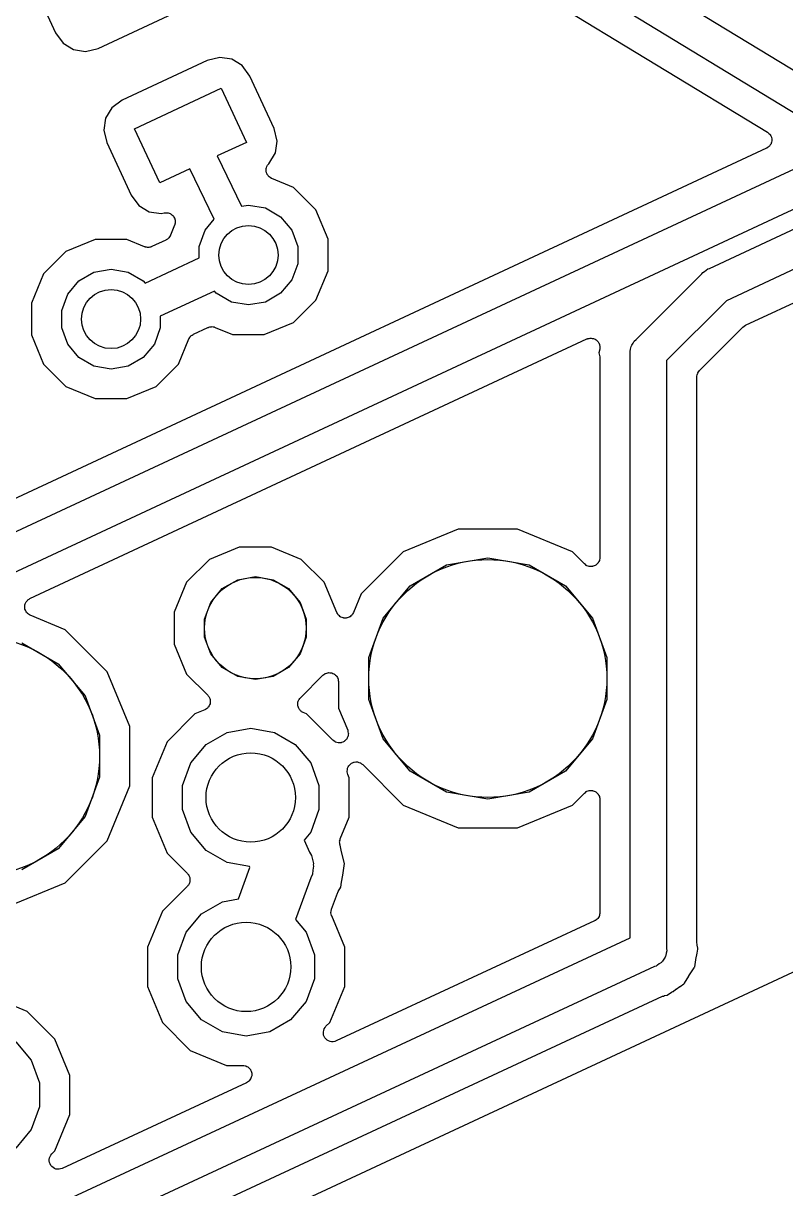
# Model space of a CAD drawing. Extents: x 24 to 196, y -189 to -31.
# Drawn here: x 86.05 to 98.82, y -168.95 to -149.41 of the extents above; entities that cross this region are included whole.
import ezdxf

# ---------------------------------------------------------------- set-up
doc = ezdxf.new("R2010")
doc.units = 0
doc.header["$MEASUREMENT"] = 0
doc.layers.add('BLACK', color=7, linetype='CONTINUOUS')

msp = doc.modelspace()

# ---------------------------------------------------------------- linework, layer by layer
at = {"layer": 'BLACK', "linetype": 'CONTINUOUS'}
for p, q in [((89.9287, -144.717), (99.4628, -150.508)), ((99.1763, -151.047), (89.7181, -145.302)), ((89.7536, -145.918), (98.5152, -151.24)), ((86.1781, -148.695), (86.5881, -149.575)), ((87.3003, -149.834), (88.7232, -149.17)), ((86.5881, -149.575), (86.7166, -149.75)), ((86.7166, -149.75), (86.8894, -149.855)), ((86.8894, -149.855), (87.0891, -149.885)), ((87.0891, -149.885), (87.3003, -149.834)), ((89.3393, -149.987), (89.1281, -150.039)), ((89.539, -150.018), (89.3393, -149.987)), ((89.1281, -150.039), (87.7052, -150.702)), ((89.7118, -150.123), (89.539, -150.018)), ((89.8403, -150.298), (89.7118, -150.123)), ((90.2503, -151.177), (89.8403, -150.298)), ((87.9118, -151.181), (89.3619, -150.504)), ((89.3619, -150.504), (89.7845, -151.411)), ((87.7052, -150.702), (87.5299, -150.831)), ((87.5299, -150.831), (87.4251, -151.003)), ((87.4251, -151.003), (87.3943, -151.203)), ((88.3344, -152.087), (87.9118, -151.181)), ((90.3019, -151.388), (90.2503, -151.177)), ((87.3943, -151.203), (87.446, -151.414)), ((98.5152, -151.24), (98.519, -151.243)), ((98.519, -151.243), (98.5235, -151.245)), ((98.5235, -151.245), (98.5388, -151.26)), ((98.5388, -151.26), (98.555, -151.275)), ((98.555, -151.275), (98.5574, -151.279)), ((98.5574, -151.279), (98.561, -151.283)), ((98.561, -151.283), (98.5701, -151.302)), ((98.5701, -151.302), (98.5805, -151.321)), ((98.5805, -151.321), (98.5812, -151.326)), ((98.5812, -151.326), (98.5833, -151.331)), ((98.588, -151.383), (98.5824, -151.404)), ((98.5833, -151.331), (98.5852, -151.352)), ((98.5852, -151.352), (98.5885, -151.373)), ((98.5885, -151.373), (98.5875, -151.378)), ((98.5875, -151.378), (98.588, -151.383)), ((98.5005, -151.508), (85.0255, -157.792)), ((87.446, -151.414), (87.8559, -152.293)), ((89.7845, -151.411), (89.2965, -151.638)), ((90.2712, -151.588), (90.3019, -151.388)), ((98.5046, -151.505), (98.5005, -151.508)), ((98.5094, -151.504), (98.5046, -151.505)), ((98.5262, -151.49), (98.5094, -151.504)), ((98.5439, -151.478), (98.5262, -151.49)), ((98.5468, -151.474), (98.5439, -151.478)), ((98.5507, -151.471), (98.5468, -151.474)), ((98.5619, -151.452), (98.5507, -151.471)), ((98.5743, -151.434), (98.5619, -151.452)), ((98.5755, -151.43), (98.5743, -151.434)), ((98.5781, -151.425), (98.5755, -151.43)), ((98.5824, -151.404), (98.5781, -151.425)), ((89.2965, -151.638), (89.7047, -152.48)), ((90.1407, -151.791), (90.1578, -151.773)), ((90.1578, -151.773), (90.161, -151.77)), ((90.161, -151.77), (90.2712, -151.588)), ((78.6418, -161.329), (99.0512, -151.812)), ((88.8361, -151.853), (88.3344, -152.087)), ((89.2455, -152.697), (88.8361, -151.853)), ((90.1159, -151.892), (90.1175, -151.867)), ((90.1164, -151.894), (90.1159, -151.892)), ((90.1163, -151.895), (90.1164, -151.894)), ((90.1238, -151.919), (90.1163, -151.895)), ((90.1175, -151.867), (90.1186, -151.843)), ((90.1186, -151.843), (90.1193, -151.841)), ((90.1193, -151.841), (90.1194, -151.839)), ((90.1194, -151.839), (90.1294, -151.817)), ((90.1307, -151.943), (90.1238, -151.919)), ((90.1294, -151.817), (90.1389, -151.794)), ((90.1317, -151.944), (90.1307, -151.943)), ((90.1322, -151.946), (90.1317, -151.944)), ((90.1473, -151.966), (90.1322, -151.946)), ((90.1389, -151.794), (90.14, -151.792)), ((90.14, -151.792), (90.1407, -151.791)), ((90.162, -151.986), (90.1473, -151.966)), ((90.1634, -151.987), (90.162, -151.986)), ((90.1644, -151.988), (90.1634, -151.987)), ((90.1854, -152.001), (90.1644, -151.988)), ((90.206, -152.015), (90.1854, -152.001)), ((90.2077, -152.015), (90.206, -152.015)), ((90.2091, -152.016), (90.2077, -152.015)), ((90.5745, -152.168), (90.2091, -152.016)), ((126.856, -152.309), (59.2762, -183.807)), ((87.8559, -152.293), (87.9845, -152.469)), ((90.9496, -152.543), (90.5745, -152.168)), ((99.2597, -152.387), (78.7971, -161.929)), ((87.9845, -152.469), (88.1572, -152.574)), ((89.7047, -152.48), (89.8191, -152.46)), ((89.8191, -152.46), (90.1058, -152.51)), ((90.1058, -152.51), (90.3579, -152.656)), ((91.1526, -153.033), (90.9496, -152.543)), ((88.1572, -152.574), (88.357, -152.604)), ((88.357, -152.604), (88.4055, -152.592)), ((88.4055, -152.592), (88.4139, -152.592)), ((88.4139, -152.592), (88.4219, -152.589)), ((88.4219, -152.589), (88.4401, -152.59)), ((88.4401, -152.59), (88.4583, -152.589)), ((88.4583, -152.589), (88.4664, -152.591)), ((88.4664, -152.591), (88.4747, -152.592)), ((88.4747, -152.592), (88.4916, -152.599)), ((88.4916, -152.599), (88.5092, -152.604)), ((88.5092, -152.604), (88.5159, -152.609)), ((88.5159, -152.609), (88.5236, -152.612)), ((88.5236, -152.612), (88.5371, -152.624)), ((88.5371, -152.624), (88.5518, -152.635)), ((88.5518, -152.635), (88.5565, -152.642)), ((88.5565, -152.642), (88.5627, -152.648)), ((88.5627, -152.648), (88.5711, -152.664)), ((88.5711, -152.664), (88.5812, -152.679)), ((88.5812, -152.679), (88.5832, -152.687)), ((88.5832, -152.687), (88.5871, -152.695)), ((88.5871, -152.695), (88.5895, -152.713)), ((88.5895, -152.713), (88.5938, -152.731)), ((88.594, -152.747), (88.5901, -152.765)), ((88.5938, -152.731), (88.5929, -152.739)), ((88.5929, -152.739), (88.594, -152.747)), ((89.0932, -152.879), (89.2455, -152.697)), ((90.3579, -152.656), (90.545, -152.879)), ((97.5444, -153.523), (99.2539, -152.726)), ((88.5826, -152.799), (88.5126, -152.968)), ((88.5844, -152.791), (88.5826, -152.799)), ((88.5881, -152.783), (88.5844, -152.791)), ((88.5901, -152.765), (88.5881, -152.783)), ((88.9936, -153.153), (89.0932, -152.879)), ((90.545, -152.879), (90.6446, -153.153)), ((87.2518, -153.038), (86.7617, -153.241)), ((87.7823, -153.038), (87.2518, -153.038)), ((88.077, -153.16), (87.7823, -153.038)), ((88.4361, -153.048), (88.1996, -153.158)), ((88.4389, -153.046), (88.4361, -153.048)), ((88.4422, -153.045), (88.4389, -153.046)), ((88.4606, -153.03), (88.4422, -153.045)), ((88.4795, -153.017), (88.4606, -153.03)), ((88.4815, -153.014), (88.4795, -153.017)), ((88.4842, -153.012), (88.4815, -153.014)), ((88.4966, -152.993), (88.4842, -153.012)), ((88.5099, -152.974), (88.4966, -152.993)), ((88.5108, -152.971), (88.5099, -152.974)), ((88.5126, -152.968), (88.5108, -152.971)), ((91.1526, -153.563), (91.1526, -153.033)), ((86.7617, -153.241), (86.3866, -153.616)), ((88.0867, -153.162), (88.077, -153.16)), ((88.0958, -153.167), (88.0867, -153.162)), ((88.1124, -153.168), (88.0958, -153.167)), ((88.1287, -153.172), (88.1124, -153.168)), ((88.1386, -153.17), (88.1287, -153.172)), ((88.1485, -153.171), (88.1386, -153.17)), ((88.1646, -153.167), (88.1485, -153.171)), ((88.1812, -153.165), (88.1646, -153.167)), ((88.19, -153.16), (88.1812, -153.165)), ((88.1996, -153.158), (88.19, -153.16)), ((88.9936, -153.348), (88.9936, -153.153)), ((90.6446, -153.153), (90.6446, -153.444)), ((99.4624, -153.302), (97.8266, -154.064)), ((87.2304, -153.584), (87.5171, -153.533)), ((87.5171, -153.533), (87.8038, -153.584)), ((88.0892, -153.769), (88.9936, -153.348)), ((90.6446, -153.444), (90.545, -153.717)), ((97.4582, -153.572), (97.5183, -153.53)), ((97.5183, -153.53), (97.5444, -153.523)), ((86.3866, -153.616), (86.1836, -154.106)), ((86.9783, -153.729), (87.2304, -153.584)), ((87.8038, -153.584), (88.0559, -153.729)), ((90.545, -153.717), (90.3579, -153.94)), ((90.9496, -154.054), (91.1526, -153.563)), ((96.3139, -154.715), (97.4147, -153.614)), ((97.4147, -153.614), (97.4302, -153.592)), ((97.4302, -153.592), (97.4582, -153.572)), ((86.7911, -153.952), (86.9783, -153.729)), ((88.0559, -153.729), (88.0892, -153.769)), ((89.2484, -153.902), (88.3426, -154.324)), ((89.2803, -153.94), (89.2484, -153.902)), ((98.1468, -154.476), (99.5444, -153.824)), ((86.1836, -154.106), (86.1836, -154.637)), ((86.6916, -154.226), (86.7911, -153.952)), ((89.5324, -154.086), (89.2803, -153.94)), ((89.8191, -154.136), (89.5324, -154.086)), ((90.1058, -154.086), (89.8191, -154.136)), ((90.3579, -153.94), (90.1058, -154.086)), ((90.5745, -154.429), (90.9496, -154.054)), ((97.8266, -154.064), (96.8248, -155.066)), ((86.6916, -154.517), (86.6916, -154.226)), ((88.3426, -154.324), (88.3426, -154.517)), ((89.1488, -154.511), (89.1577, -154.506)), ((89.1577, -154.506), (89.1742, -154.504)), ((89.1742, -154.504), (89.1903, -154.5)), ((89.1903, -154.5), (89.2003, -154.501)), ((89.2003, -154.501), (89.2101, -154.499)), ((89.2101, -154.499), (89.2264, -154.503)), ((89.2264, -154.503), (89.2431, -154.504)), ((89.2431, -154.504), (89.2521, -154.509)), ((89.2521, -154.509), (89.2618, -154.511)), ((90.0844, -154.632), (90.5745, -154.429)), ((97.3774, -155.232), (98.1035, -154.506)), ((98.1035, -154.506), (98.1468, -154.476)), ((98.1035, -154.506), (98.1035, -154.506)), ((86.1581, -159.057), (95.4907, -154.705)), ((86.1836, -154.637), (86.3866, -155.127)), ((86.7911, -154.791), (86.6916, -154.517)), ((88.3426, -154.517), (88.243, -154.791)), ((88.6476, -155.127), (88.8224, -154.705)), ((88.8224, -154.705), (88.8242, -154.702)), ((88.8242, -154.702), (88.8251, -154.699)), ((88.8251, -154.699), (88.8384, -154.68)), ((88.8384, -154.68), (88.8508, -154.66)), ((88.8508, -154.66), (88.8535, -154.658)), ((88.8535, -154.658), (88.8555, -154.655)), ((88.8555, -154.655), (88.8744, -154.642)), ((88.8744, -154.642), (88.8928, -154.628)), ((88.8928, -154.628), (88.8961, -154.627)), ((88.8961, -154.627), (88.8989, -154.625)), ((88.8989, -154.625), (89.1392, -154.513)), ((89.1392, -154.513), (89.1488, -154.511)), ((89.2618, -154.511), (89.5539, -154.632)), ((89.5539, -154.632), (90.0844, -154.632)), ((95.4907, -154.705), (95.4988, -154.703)), ((95.4988, -154.703), (95.5061, -154.699)), ((95.5061, -154.699), (95.5242, -154.696)), ((95.5242, -154.696), (95.525, -154.696)), ((95.525, -154.696), (95.5283, -154.695)), ((95.5283, -154.695), (95.5295, -154.695)), ((95.5295, -154.695), (95.5418, -154.692)), ((95.5418, -154.692), (95.5501, -154.692)), ((95.5501, -154.692), (95.5584, -154.691)), ((95.5584, -154.691), (95.5763, -154.695)), ((95.5763, -154.695), (95.5795, -154.695)), ((95.5795, -154.695), (95.5813, -154.695)), ((95.5813, -154.695), (95.5818, -154.695)), ((95.5818, -154.695), (95.5946, -154.696)), ((95.5946, -154.696), (95.6021, -154.7)), ((95.6021, -154.7), (95.6103, -154.701)), ((95.6103, -154.701), (95.626, -154.711)), ((86.9783, -155.014), (86.7911, -154.791)), ((88.243, -154.791), (88.0559, -155.014)), ((95.626, -154.711), (95.6289, -154.712)), ((95.6289, -154.712), (95.631, -154.713)), ((95.631, -154.713), (95.6316, -154.713)), ((95.6316, -154.713), (95.6425, -154.719)), ((95.6425, -154.719), (95.6484, -154.724)), ((95.6484, -154.724), (95.6556, -154.729)), ((95.6556, -154.729), (95.667, -154.743)), ((95.667, -154.743), (95.6679, -154.744)), ((95.6679, -154.744), (95.6715, -154.747)), ((95.6715, -154.747), (95.6723, -154.748)), ((95.6723, -154.748), (95.6799, -154.756)), ((95.6799, -154.756), (95.6835, -154.764)), ((95.6835, -154.764), (95.6887, -154.77)), ((95.6887, -154.77), (95.6942, -154.786)), ((95.7043, -154.875), (95.6913, -154.94)), ((95.6942, -154.786), (95.698, -154.793)), ((95.698, -154.793), (95.6985, -154.796)), ((95.6985, -154.796), (95.7023, -154.804)), ((95.7023, -154.804), (95.703, -154.812)), ((95.703, -154.812), (95.7057, -154.82)), ((95.7046, -154.873), (95.7043, -154.875)), ((95.7043, -154.875), (95.7043, -154.875)), ((95.7043, -154.875), (95.7043, -154.875)), ((95.7048, -154.865), (95.7046, -154.873)), ((95.7069, -154.857), (95.7048, -154.865)), ((95.7057, -154.82), (95.7054, -154.835)), ((95.7054, -154.835), (95.7072, -154.845)), ((95.7072, -154.845), (95.7063, -154.85)), ((95.7063, -154.85), (95.7069, -154.857)), ((95.7072, -154.845), (95.7072, -154.845)), ((96.2117, -154.913), (96.2221, -154.874)), ((96.2221, -154.874), (96.2292, -154.834)), ((96.2292, -154.834), (96.236, -154.822)), ((96.236, -154.822), (96.2395, -154.809)), ((96.2395, -154.809), (96.2627, -154.776)), ((96.2627, -154.776), (96.2829, -154.741)), ((96.2829, -154.741), (96.3139, -154.715)), ((87.2304, -155.159), (86.9783, -155.014)), ((88.0559, -155.014), (87.8038, -155.159)), ((95.6913, -154.94), (95.7043, -155.005)), ((95.7043, -155.005), (95.7046, -155.02)), ((95.7046, -155.02), (95.7072, -155.035)), ((95.7072, -155.035), (95.7072, -158.368)), ((96.2152, -154.953), (96.2117, -154.913)), ((96.2152, -164.742), (96.2152, -154.953)), ((96.8248, -155.066), (96.8248, -164.922)), ((86.3866, -155.127), (86.7617, -155.502)), ((87.5171, -155.21), (87.2304, -155.159)), ((87.8038, -155.159), (87.5171, -155.21)), ((88.2724, -155.502), (88.6476, -155.127)), ((97.3385, -155.307), (97.342, -155.288)), ((97.342, -155.288), (97.3453, -155.282)), ((97.3453, -155.282), (97.3471, -155.275)), ((97.3471, -155.275), (97.3585, -155.259)), ((97.3585, -155.259), (97.3685, -155.242)), ((97.3685, -155.242), (97.3736, -155.238)), ((97.3736, -155.238), (97.3774, -155.232)), ((97.3328, -155.34), (97.334, -155.333)), ((97.3328, -164.829), (97.3328, -155.34)), ((97.3334, -155.327), (97.3385, -155.307)), ((97.334, -155.333), (97.3334, -155.327)), ((86.7617, -155.502), (87.2518, -155.705)), ((87.7823, -155.705), (88.2724, -155.502)), ((87.2518, -155.705), (87.7823, -155.705)), ((93.332, -157.894), (92.4124, -158.275)), ((94.3273, -157.894), (93.332, -157.894)), ((95.2469, -158.275), (94.3273, -157.894)), ((89.665, -158.193), (89.1656, -158.4)), ((90.2056, -158.193), (89.665, -158.193)), ((90.7051, -158.4), (90.2056, -158.193)), ((89.1656, -158.4), (88.7833, -158.782)), ((91.0874, -158.782), (90.7051, -158.4)), ((92.4124, -158.275), (91.7086, -158.979)), ((93.1372, -158.494), (93.8296, -158.372)), ((93.8296, -158.372), (94.5221, -158.494)), ((95.447, -158.475), (95.2469, -158.275)), ((95.6992, -158.413), (95.698, -158.42)), ((95.702, -158.407), (95.6992, -158.413)), ((95.7037, -158.387), (95.702, -158.407)), ((95.7072, -158.368), (95.7037, -158.387)), ((92.5282, -158.845), (93.1372, -158.494)), ((94.5221, -158.494), (95.1311, -158.845)), ((95.4633, -158.487), (95.447, -158.475)), ((95.4786, -158.5), (95.4633, -158.487)), ((95.4849, -158.502), (95.4786, -158.5)), ((95.4904, -158.506), (95.4849, -158.502)), ((95.5096, -158.511), (95.4904, -158.506)), ((95.5283, -158.518), (95.5096, -158.511)), ((95.535, -158.518), (95.5283, -158.518)), ((95.5415, -158.519), (95.535, -158.518)), ((95.5613, -158.518), (95.5415, -158.519)), ((95.5813, -158.518), (95.5613, -158.518)), ((95.5876, -158.515), (95.5813, -158.518)), ((95.5942, -158.515), (95.5876, -158.515)), ((95.6123, -158.506), (95.5942, -158.515)), ((95.631, -158.5), (95.6123, -158.506)), ((95.6361, -158.495), (95.631, -158.5)), ((95.6422, -158.493), (95.6361, -158.495)), ((95.6563, -158.478), (95.6422, -158.493)), ((95.6715, -158.466), (95.6563, -158.478)), ((95.6749, -158.46), (95.6715, -158.466)), ((95.6796, -158.455), (95.6749, -158.46)), ((95.6881, -158.437), (95.6796, -158.455)), ((95.698, -158.42), (95.6881, -158.437)), ((88.7833, -158.782), (88.5764, -159.282)), ((89.38, -158.89), (89.6398, -158.74)), ((89.6398, -158.74), (89.9353, -158.688)), ((89.9353, -158.688), (90.2309, -158.74)), ((90.2309, -158.74), (90.4907, -158.89)), ((91.298, -159.291), (91.0874, -158.782)), ((89.1871, -159.12), (89.38, -158.89)), ((90.4907, -158.89), (90.6836, -159.12)), ((91.7086, -158.979), (91.5796, -159.291)), ((92.0762, -159.384), (92.5282, -158.845)), ((95.1311, -158.845), (95.5831, -159.384)), ((86.0707, -159.182), (86.0733, -159.172)), ((86.0722, -159.198), (86.0707, -159.182)), ((86.0714, -159.215), (86.0722, -159.198)), ((86.0733, -159.172), (86.0738, -159.162)), ((86.0738, -159.162), (86.0801, -159.147)), ((86.0801, -159.147), (86.0844, -159.131)), ((86.0844, -159.131), (86.0902, -159.122)), ((86.0902, -159.122), (86.094, -159.113)), ((86.094, -159.113), (86.1052, -159.101)), ((86.1052, -159.101), (86.1148, -159.087)), ((86.1148, -159.087), (86.123, -159.082)), ((86.123, -159.082), (86.1298, -159.074)), ((86.1298, -159.074), (86.1445, -159.067)), ((86.1445, -159.067), (86.1581, -159.057)), ((89.0844, -159.402), (89.1871, -159.12)), ((90.6836, -159.12), (90.7862, -159.402)), ((86.0745, -159.225), (86.0714, -159.215)), ((86.0753, -159.235), (86.0745, -159.225)), ((86.0824, -159.25), (86.0753, -159.235)), ((86.0874, -159.265), (86.0824, -159.25)), ((86.0935, -159.273), (86.0874, -159.265)), ((86.0977, -159.283), (86.0935, -159.273)), ((86.1095, -159.294), (86.0977, -159.283)), ((86.1196, -159.307), (86.1095, -159.294)), ((86.128, -159.313), (86.1196, -159.307)), ((86.1351, -159.32), (86.128, -159.313)), ((86.1502, -159.327), (86.1351, -159.32)), ((86.1642, -159.336), (86.1502, -159.327)), ((86.7485, -159.578), (86.1642, -159.336)), ((88.5764, -159.282), (88.5764, -159.822)), ((91.3087, -159.307), (91.298, -159.291)), ((91.3178, -159.325), (91.3087, -159.307)), ((91.3228, -159.33), (91.3178, -159.325)), ((91.3264, -159.335), (91.3228, -159.33)), ((91.3422, -159.347), (91.3264, -159.335)), ((91.3569, -159.361), (91.3422, -159.347)), ((91.3631, -159.363), (91.3569, -159.361)), ((91.3684, -159.368), (91.3631, -159.363)), ((91.3874, -159.374), (91.3684, -159.368)), ((91.4058, -159.381), (91.3874, -159.374)), ((91.4125, -159.381), (91.4058, -159.381)), ((91.4189, -159.383), (91.4125, -159.381)), ((91.4388, -159.383), (91.4189, -159.383)), ((91.4586, -159.383), (91.4388, -159.383)), ((91.465, -159.381), (91.4586, -159.383)), ((91.4717, -159.381), (91.465, -159.381)), ((91.4901, -159.374), (91.4717, -159.381)), ((91.5091, -159.368), (91.4901, -159.374)), ((91.5144, -159.363), (91.5091, -159.368)), ((91.5206, -159.361), (91.5144, -159.363)), ((91.5353, -159.347), (91.5206, -159.361)), ((91.5511, -159.335), (91.5353, -159.347)), ((91.5547, -159.33), (91.5511, -159.335)), ((91.5597, -159.325), (91.5547, -159.33)), ((91.5689, -159.307), (91.5597, -159.325)), ((91.5796, -159.291), (91.5689, -159.307)), ((91.8357, -160.045), (92.0762, -159.384)), ((95.5831, -159.384), (95.8235, -160.045)), ((87.4523, -160.282), (86.7485, -159.578)), ((89.0844, -159.702), (89.0844, -159.402)), ((90.7862, -159.402), (90.7862, -159.702)), ((89.1871, -159.984), (89.0844, -159.702)), ((90.7862, -159.702), (90.6836, -159.984)), ((86.0238, -159.796), (86.6327, -160.148)), ((88.5764, -159.822), (88.7833, -160.322)), ((86.6327, -160.148), (87.0847, -160.687)), ((89.38, -160.214), (89.1871, -159.984)), ((90.6836, -159.984), (90.4907, -160.214)), ((91.8357, -160.748), (91.8357, -160.045)), ((95.8235, -160.045), (95.8235, -160.748)), ((87.8332, -161.201), (87.4523, -160.282)), ((88.7833, -160.322), (89.1361, -160.675)), ((89.6398, -160.364), (89.38, -160.214)), ((89.9353, -160.416), (89.6398, -160.364)), ((90.2309, -160.364), (89.9353, -160.416)), ((90.4907, -160.214), (90.2309, -160.364)), ((90.6891, -160.72), (91.0676, -160.342)), ((91.0676, -160.342), (91.0839, -160.33)), ((91.0839, -160.33), (91.0991, -160.317)), ((91.0991, -160.317), (91.1054, -160.315)), ((91.1054, -160.315), (91.1109, -160.311)), ((91.1109, -160.311), (91.1302, -160.306)), ((91.1302, -160.306), (91.1489, -160.299)), ((91.1489, -160.299), (91.1556, -160.299)), ((91.1556, -160.299), (91.1621, -160.298)), ((91.1621, -160.298), (91.1819, -160.299)), ((91.1819, -160.299), (91.2018, -160.299)), ((91.2018, -160.299), (91.2081, -160.302)), ((91.2081, -160.302), (91.2148, -160.302)), ((91.2148, -160.302), (91.2328, -160.311)), ((91.2328, -160.311), (91.2515, -160.317)), ((91.2515, -160.317), (91.2567, -160.322)), ((91.2567, -160.322), (91.2628, -160.324)), ((91.2628, -160.324), (91.2768, -160.339)), ((91.2768, -160.339), (91.2921, -160.351)), ((91.2921, -160.351), (91.2954, -160.357)), ((91.2954, -160.357), (91.3002, -160.362)), ((91.3002, -160.362), (91.3086, -160.38)), ((91.3086, -160.38), (91.3186, -160.397)), ((91.3186, -160.397), (91.3197, -160.404)), ((91.3197, -160.404), (91.3226, -160.41)), ((91.3226, -160.41), (91.3243, -160.43)), ((91.3243, -160.43), (91.3277, -160.449)), ((91.3277, -160.449), (91.3277, -160.894)), ((87.0847, -160.687), (87.3252, -161.347)), ((89.1361, -160.675), (89.1457, -160.688)), ((89.1457, -160.688), (89.1569, -160.7)), ((89.1569, -160.7), (89.1607, -160.71)), ((89.1607, -160.71), (89.1665, -160.718)), ((89.1665, -160.718), (89.1708, -160.734)), ((89.1708, -160.734), (89.1771, -160.749)), ((89.1771, -160.749), (89.1776, -160.759)), ((89.1776, -160.759), (89.1802, -160.769)), ((90.6588, -160.763), (90.6645, -160.755)), ((90.6645, -160.755), (90.6684, -160.746)), ((90.6684, -160.746), (90.6796, -160.734)), ((90.6796, -160.734), (90.6891, -160.72)), ((92.0762, -161.409), (91.8357, -160.748)), ((95.8235, -160.748), (95.5831, -161.409)), ((89.0867, -160.923), (88.9226, -160.991)), ((89.1007, -160.914), (89.0867, -160.923)), ((89.1158, -160.907), (89.1007, -160.914)), ((89.1229, -160.9), (89.1158, -160.907)), ((89.1313, -160.895), (89.1229, -160.9)), ((89.1414, -160.882), (89.1313, -160.895)), ((89.1532, -160.87), (89.1414, -160.882)), ((89.1574, -160.861), (89.1532, -160.87)), ((89.1635, -160.853), (89.1574, -160.861)), ((89.1685, -160.837), (89.1635, -160.853)), ((89.1756, -160.822), (89.1685, -160.837)), ((89.1764, -160.812), (89.1756, -160.822)), ((89.1795, -160.802), (89.1764, -160.812)), ((89.1802, -160.769), (89.1787, -160.786)), ((89.1787, -160.786), (89.1795, -160.802)), ((90.6451, -160.815), (90.6477, -160.805)), ((90.6465, -160.831), (90.6451, -160.815)), ((90.6458, -160.848), (90.6465, -160.831)), ((90.6488, -160.857), (90.6458, -160.848)), ((90.6477, -160.805), (90.6481, -160.795)), ((90.6481, -160.795), (90.6545, -160.779)), ((90.6497, -160.867), (90.6488, -160.857)), ((90.6567, -160.882), (90.6497, -160.867)), ((90.6545, -160.779), (90.6588, -160.763)), ((90.6617, -160.898), (90.6567, -160.882)), ((90.6678, -160.906), (90.6617, -160.898)), ((90.6721, -160.915), (90.6678, -160.906)), ((90.6838, -160.927), (90.6721, -160.915)), ((90.6939, -160.94), (90.6838, -160.927)), ((90.7024, -160.946), (90.6939, -160.94)), ((90.7095, -160.953), (90.7024, -160.946)), ((90.7245, -160.96), (90.7095, -160.953)), ((91.3277, -160.894), (91.4814, -161.265)), ((88.9226, -160.991), (88.4581, -161.456)), ((90.7386, -160.969), (90.7245, -160.96)), ((90.793, -160.991), (90.7386, -160.969)), ((91.2328, -161.431), (90.793, -160.991)), ((87.8332, -162.197), (87.8332, -161.201)), ((89.1117, -161.502), (89.4608, -161.3)), ((89.4608, -161.3), (89.8578, -161.23)), ((89.8578, -161.23), (90.2547, -161.3)), ((90.2547, -161.3), (90.6038, -161.502)), ((91.4814, -161.265), (91.4864, -161.288)), ((91.4864, -161.288), (91.4924, -161.31)), ((91.4898, -161.34), (91.4878, -161.363)), ((91.4929, -161.317), (91.4898, -161.34)), ((91.4924, -161.31), (91.4921, -161.313)), ((91.4921, -161.313), (91.4929, -161.317)), ((87.3252, -161.347), (87.3252, -162.051)), ((88.4581, -161.456), (88.2068, -162.062)), ((88.8526, -161.81), (89.1117, -161.502)), ((90.6038, -161.502), (90.8629, -161.81)), ((91.2518, -161.444), (91.2328, -161.431)), ((91.2702, -161.458), (91.2518, -161.444)), ((91.2734, -161.459), (91.2702, -161.458)), ((91.2762, -161.461), (91.2734, -161.459)), ((91.2986, -161.467), (91.2762, -161.461)), ((91.3207, -161.474), (91.2986, -161.467)), ((91.3241, -161.474), (91.3207, -161.474)), ((91.3273, -161.475), (91.3241, -161.474)), ((91.3504, -161.473), (91.3273, -161.475)), ((91.3736, -161.472), (91.3504, -161.473)), ((91.3767, -161.471), (91.3736, -161.472)), ((91.3801, -161.47), (91.3767, -161.471)), ((91.4011, -161.461), (91.3801, -161.47)), ((91.4225, -161.452), (91.4011, -161.461)), ((91.425, -161.449), (91.4225, -161.452)), ((91.428, -161.448), (91.425, -161.449)), ((91.4444, -161.432), (91.428, -161.448)), ((91.4615, -161.416), (91.4444, -161.432)), ((91.4631, -161.413), (91.4615, -161.416)), ((91.4654, -161.411), (91.4631, -161.413)), ((91.4753, -161.39), (91.4654, -161.411)), ((91.486, -161.369), (91.4753, -161.39)), ((91.4864, -161.366), (91.486, -161.369)), ((91.4878, -161.363), (91.4864, -161.366)), ((92.5282, -161.947), (92.0762, -161.409)), ((95.5831, -161.409), (95.1311, -161.947)), ((88.7148, -162.189), (88.8526, -161.81)), ((90.8629, -161.81), (91.0008, -162.189)), ((91.4732, -161.952), (91.4762, -161.929)), ((91.4762, -161.929), (91.4783, -161.906)), ((91.4783, -161.906), (91.4797, -161.903)), ((91.4797, -161.903), (91.4801, -161.9)), ((91.4801, -161.9), (91.4908, -161.879)), ((91.4908, -161.879), (91.5006, -161.858)), ((91.5006, -161.858), (91.503, -161.856)), ((91.503, -161.856), (91.5046, -161.853)), ((91.5046, -161.853), (91.5216, -161.837)), ((91.5216, -161.837), (91.5381, -161.821)), ((91.5381, -161.821), (91.5411, -161.82)), ((91.5411, -161.82), (91.5436, -161.817)), ((91.5436, -161.817), (91.565, -161.808)), ((91.565, -161.808), (91.586, -161.799)), ((91.586, -161.799), (91.5894, -161.798)), ((91.5894, -161.798), (91.5925, -161.797)), ((91.5925, -161.797), (91.6157, -161.796)), ((91.6157, -161.796), (91.6387, -161.794)), ((91.6387, -161.794), (91.642, -161.795)), ((91.642, -161.795), (91.6454, -161.795)), ((91.6454, -161.795), (91.6675, -161.802)), ((91.6675, -161.802), (91.6899, -161.808)), ((91.6899, -161.808), (91.6926, -161.81)), ((91.6926, -161.81), (91.6958, -161.811)), ((91.6958, -161.811), (91.7142, -161.825)), ((91.7142, -161.825), (91.7332, -161.838)), ((91.7332, -161.838), (92.4124, -162.517)), ((87.3252, -162.051), (87.0847, -162.711)), ((88.2068, -162.062), (88.2068, -162.719)), ((91.4739, -161.956), (91.4732, -161.952)), ((91.4736, -161.959), (91.4739, -161.956)), ((91.4796, -161.982), (91.4736, -161.959)), ((91.4847, -162.004), (91.4796, -161.982)), ((91.5088, -162.062), (91.4847, -162.004)), ((91.5088, -162.719), (91.5088, -162.062)), ((93.1372, -162.299), (92.5282, -161.947)), ((95.1311, -161.947), (94.5221, -162.299)), ((87.4523, -163.116), (87.8332, -162.197)), ((88.7148, -162.592), (88.7148, -162.189)), ((91.0008, -162.189), (91.0008, -162.592)), ((93.8296, -162.421), (93.1372, -162.299)), ((94.5221, -162.299), (93.8296, -162.421)), ((95.2469, -162.517), (95.447, -162.317)), ((95.447, -162.317), (95.4633, -162.306)), ((95.4633, -162.306), (95.4786, -162.293)), ((95.4786, -162.293), (95.4849, -162.291)), ((95.4849, -162.291), (95.4904, -162.287)), ((95.4904, -162.287), (95.5096, -162.282)), ((95.5096, -162.282), (95.5283, -162.275)), ((95.5283, -162.275), (95.535, -162.275)), ((95.535, -162.275), (95.5415, -162.273)), ((95.5415, -162.273), (95.5613, -162.275)), ((95.5613, -162.275), (95.5813, -162.275)), ((95.5813, -162.275), (95.5876, -162.277)), ((95.5876, -162.277), (95.5942, -162.278)), ((95.5942, -162.278), (95.6123, -162.286)), ((95.6123, -162.286), (95.631, -162.293)), ((95.631, -162.293), (95.6361, -162.297)), ((95.6361, -162.297), (95.6422, -162.3)), ((95.6422, -162.3), (95.6563, -162.314)), ((95.6563, -162.314), (95.6715, -162.327)), ((92.4124, -162.517), (93.332, -162.898)), ((94.3273, -162.898), (95.2469, -162.517)), ((95.6715, -162.327), (95.6749, -162.333)), ((95.6749, -162.333), (95.6796, -162.337)), ((95.6796, -162.337), (95.6881, -162.355)), ((95.6881, -162.355), (95.698, -162.373)), ((95.698, -162.373), (95.6992, -162.379)), ((95.6992, -162.379), (95.702, -162.385)), ((95.702, -162.385), (95.7037, -162.405)), ((95.7037, -162.405), (95.7072, -162.425)), ((95.7072, -162.425), (95.7072, -164.321)), ((87.0847, -162.711), (86.6327, -163.25)), ((88.8526, -162.971), (88.7148, -162.592)), ((91.0008, -162.592), (90.8629, -162.971)), ((88.2068, -162.719), (88.4581, -163.326)), ((91.358, -163.083), (91.5088, -162.719)), ((93.332, -162.898), (94.3273, -162.898)), ((89.1117, -163.28), (88.8526, -162.971)), ((90.8629, -162.971), (90.7509, -163.105)), ((91.3473, -163.125), (91.3533, -163.104)), ((91.3533, -163.104), (91.358, -163.083)), ((86.6327, -163.25), (86.0238, -163.601)), ((86.7485, -163.82), (87.4523, -163.116)), ((89.4608, -163.481), (89.1117, -163.28)), ((90.7509, -163.105), (90.8446, -163.306)), ((91.3465, -163.135), (91.3476, -163.13)), ((91.3493, -163.156), (91.3465, -163.135)), ((91.3476, -163.13), (91.3473, -163.125)), ((91.3496, -163.161), (91.3493, -163.156)), ((91.3493, -163.165), (91.3496, -163.161)), ((91.3501, -163.167), (91.3493, -163.165)), ((91.3508, -163.178), (91.3501, -163.167)), ((91.3531, -163.187), (91.3508, -163.178)), ((91.3532, -163.188), (91.3531, -163.187)), ((91.3804, -163.299), (91.3532, -163.188)), ((91.3805, -163.299), (91.3804, -163.299)), ((91.4285, -163.495), (91.3805, -163.299)), ((91.3805, -163.299), (91.3805, -163.299)), ((88.4581, -163.326), (88.7957, -163.664)), ((89.8365, -163.548), (89.4608, -163.481)), ((90.8446, -163.306), (90.8782, -163.364)), ((90.8782, -163.364), (90.89, -163.43)), ((90.89, -163.43), (90.9074, -163.496)), ((91.3978, -163.695), (91.4285, -163.495)), ((88.7957, -163.664), (88.8034, -163.675)), ((88.8034, -163.675), (88.8128, -163.684)), ((88.8128, -163.684), (88.8185, -163.696)), ((89.6524, -164.091), (89.8442, -163.564)), ((89.8442, -163.564), (89.8365, -163.548)), ((90.8917, -163.674), (90.8633, -163.735)), ((90.8976, -163.607), (90.8917, -163.674)), ((90.9094, -163.54), (90.8976, -163.607)), ((90.9074, -163.496), (90.9054, -163.518)), ((90.9054, -163.518), (90.9094, -163.54)), ((85.829, -164.201), (86.7485, -163.82)), ((88.7957, -163.879), (88.3806, -164.294)), ((88.8034, -163.868), (88.7957, -163.879)), ((88.8128, -163.859), (88.8034, -163.868)), ((88.8185, -163.847), (88.8128, -163.859)), ((88.8185, -163.696), (88.8261, -163.707)), ((88.8261, -163.836), (88.8185, -163.847)), ((88.8261, -163.707), (88.8296, -163.72)), ((88.8296, -163.823), (88.8261, -163.836)), ((88.8296, -163.72), (88.8352, -163.732)), ((88.8352, -163.811), (88.8296, -163.823)), ((88.8352, -163.732), (88.8364, -163.745)), ((88.8364, -163.798), (88.8352, -163.811)), ((88.8364, -163.745), (88.8398, -163.758)), ((88.8398, -163.785), (88.8364, -163.798)), ((88.8398, -163.758), (88.8386, -163.771)), ((88.8386, -163.771), (88.8398, -163.785)), ((90.8633, -163.735), (90.6077, -164.437)), ((91.3668, -163.895), (91.3801, -163.809)), ((91.3801, -163.809), (91.3802, -163.809)), ((91.3802, -163.809), (91.3978, -163.695)), ((91.3978, -163.695), (91.3978, -163.695)), ((91.3978, -163.695), (91.3978, -163.695)), ((91.211, -164.265), (91.3088, -163.996)), ((91.3088, -163.996), (91.3163, -163.983)), ((91.3163, -163.983), (91.3218, -163.969)), ((91.3218, -163.969), (91.3668, -163.895)), ((89.0342, -164.34), (89.3833, -164.139)), ((89.3833, -164.139), (89.6524, -164.091)), ((91.2059, -164.294), (91.2089, -164.271)), ((91.2089, -164.271), (91.2105, -164.268)), ((91.2105, -164.268), (91.211, -164.265)), ((88.3806, -164.294), (88.1292, -164.901)), ((88.7751, -164.649), (89.0342, -164.34)), ((90.6077, -164.437), (90.7854, -164.649)), ((91.2019, -164.317), (91.2059, -164.294)), ((91.2024, -164.32), (91.2019, -164.317)), ((91.202, -164.324), (91.2024, -164.32)), ((91.207, -164.346), (91.202, -164.324)), ((91.2111, -164.369), (91.207, -164.346)), ((91.2127, -164.372), (91.2111, -164.369)), ((91.2135, -164.375), (91.2127, -164.372)), ((91.4312, -164.901), (91.2135, -164.375)), ((95.6191, -164.459), (91.2902, -166.472)), ((95.6246, -164.455), (95.6191, -164.459)), ((95.631, -164.453), (95.6246, -164.455)), ((95.6462, -164.44), (95.631, -164.453)), ((95.6625, -164.429), (95.6462, -164.44)), ((95.6663, -164.423), (95.6625, -164.429)), ((95.6715, -164.419), (95.6663, -164.423)), ((95.6815, -164.402), (95.6715, -164.419)), ((95.6929, -164.386), (95.6815, -164.402)), ((95.6946, -164.379), (95.6929, -164.386)), ((95.698, -164.373), (95.6946, -164.379)), ((95.7015, -164.354), (95.698, -164.373)), ((95.7066, -164.334), (95.7015, -164.354)), ((95.7072, -164.321), (95.706, -164.328)), ((95.706, -164.328), (95.7066, -164.334)), ((88.6372, -165.028), (88.7751, -164.649)), ((90.7854, -164.649), (90.9232, -165.028)), ((58.0931, -182.472), (96.2152, -164.742)), ((97.336, -164.847), (97.3328, -164.829)), ((97.3371, -164.865), (97.336, -164.847)), ((88.1292, -164.901), (88.1292, -165.558)), ((88.6372, -165.431), (88.6372, -165.028)), ((90.9232, -165.028), (90.9232, -165.431)), ((91.4312, -165.558), (91.4312, -164.901)), ((96.804, -165.053), (96.8005, -165.066)), ((96.8108, -165.042), (96.804, -165.053)), ((96.8179, -165.002), (96.8108, -165.042)), ((96.8283, -164.963), (96.8179, -165.002)), ((96.8248, -164.922), (96.8283, -164.963)), ((97.3146, -165.107), (97.3357, -165.001)), ((97.3357, -165.001), (97.3495, -164.932)), ((97.3357, -165.001), (97.3357, -165.001)), ((97.3491, -164.914), (97.3371, -164.865)), ((97.3495, -164.932), (97.3491, -164.914)), ((97.3491, -164.914), (97.3491, -164.914)), ((96.6228, -165.225), (58.3507, -183.024)), ((96.6491, -165.218), (96.6228, -165.225)), ((96.6635, -165.208), (96.6491, -165.218)), ((96.6748, -165.204), (96.6635, -165.208)), ((96.7019, -165.181), (96.6748, -165.204)), ((96.7369, -165.157), (96.7019, -165.181)), ((96.7453, -165.145), (96.7369, -165.157)), ((96.7571, -165.135), (96.7453, -165.145)), ((96.7773, -165.1), (96.7571, -165.135)), ((96.8005, -165.066), (96.7773, -165.1)), ((97.1997, -165.382), (97.2889, -165.248)), ((97.2889, -165.248), (97.2937, -165.236)), ((97.2937, -165.236), (97.2951, -165.232)), ((97.2951, -165.232), (97.3134, -165.114)), ((97.3134, -165.114), (97.3145, -165.111)), ((97.3145, -165.111), (97.3146, -165.107)), ((88.7751, -165.81), (88.6372, -165.431)), ((90.9232, -165.431), (90.7854, -165.81)), ((97.1244, -165.505), (97.1962, -165.387)), ((97.1962, -165.387), (97.1983, -165.385)), ((97.1983, -165.385), (97.1997, -165.382)), ((88.1292, -165.558), (88.3806, -166.165)), ((91.1799, -166.165), (91.4312, -165.558)), ((96.9188, -165.65), (96.9284, -165.643)), ((96.9284, -165.643), (96.9336, -165.641)), ((96.9336, -165.641), (96.9816, -165.606)), ((96.9816, -165.606), (96.9846, -165.604)), ((96.9846, -165.604), (96.9869, -165.602)), ((96.9869, -165.602), (97.0486, -165.561)), ((97.0486, -165.561), (97.0506, -165.559)), ((97.0506, -165.559), (97.1127, -165.517)), ((97.1127, -165.517), (97.1189, -165.511)), ((97.1189, -165.511), (97.1244, -165.505)), ((59.1506, -183.212), (96.756, -165.723)), ((86.1114, -165.977), (85.5046, -165.725)), ((89.0342, -166.119), (88.7751, -165.81)), ((90.7854, -165.81), (90.5263, -166.119)), ((96.756, -165.723), (96.7735, -165.719)), ((96.7735, -165.719), (96.7905, -165.712)), ((96.7905, -165.712), (96.8354, -165.703)), ((96.8354, -165.703), (96.908, -165.655)), ((96.908, -165.655), (96.9188, -165.65)), ((86.5758, -166.441), (86.1114, -165.977)), ((88.3806, -166.165), (88.845, -166.629)), ((89.3833, -166.32), (89.0342, -166.119)), ((90.5263, -166.119), (90.1772, -166.32)), ((91.1032, -166.248), (91.1181, -166.226)), ((91.1181, -166.226), (91.1799, -166.165)), ((89.7802, -166.39), (89.3833, -166.32)), ((90.1772, -166.32), (89.7802, -166.39)), ((91.0741, -166.321), (91.081, -166.295)), ((91.0763, -166.347), (91.0741, -166.321)), ((91.0741, -166.321), (91.0741, -166.321)), ((91.0741, -166.321), (91.0741, -166.321)), ((91.0786, -166.374), (91.0763, -166.347)), ((91.0787, -166.374), (91.0786, -166.374)), ((91.0896, -166.397), (91.0787, -166.374)), ((91.0787, -166.374), (91.0787, -166.374)), ((91.081, -166.295), (91.0878, -166.27)), ((91.0878, -166.27), (91.1032, -166.248)), ((91.0878, -166.27), (91.0878, -166.27)), ((91.0878, -166.27), (91.0878, -166.27)), ((91.101, -166.422), (91.0896, -166.397)), ((91.1199, -166.441), (91.101, -166.422)), ((91.101, -166.422), (91.101, -166.422)), ((91.101, -166.422), (91.101, -166.422)), ((85.9222, -166.487), (86.1813, -166.796)), ((86.8272, -167.048), (86.5758, -166.441)), ((91.1383, -166.459), (91.1199, -166.441)), ((91.1384, -166.459), (91.1383, -166.459)), ((91.1385, -166.459), (91.1384, -166.459)), ((91.1626, -166.47), (91.1385, -166.459)), ((91.1863, -166.481), (91.1626, -166.47)), ((91.1864, -166.481), (91.1863, -166.481)), ((91.2128, -166.484), (91.1864, -166.481)), ((91.1864, -166.481), (91.1864, -166.481)), ((91.239, -166.486), (91.2128, -166.484)), ((91.2391, -166.486), (91.239, -166.486)), ((91.2392, -166.486), (91.2391, -166.486)), ((91.2647, -166.479), (91.2392, -166.486)), ((91.2902, -166.472), (91.2647, -166.479)), ((86.1813, -166.796), (86.3192, -167.175)), ((88.845, -166.629), (89.4518, -166.881)), ((89.4518, -166.881), (89.7236, -166.881)), ((89.7236, -166.881), (89.7433, -166.884)), ((89.7433, -166.884), (89.7632, -166.886)), ((89.7632, -166.886), (89.7692, -166.889)), ((89.7692, -166.889), (89.7757, -166.89)), ((89.7757, -166.89), (89.793, -166.9)), ((89.793, -166.9), (89.8111, -166.908)), ((89.8111, -166.908), (89.8158, -166.913)), ((89.8158, -166.913), (89.8215, -166.916)), ((89.8215, -166.916), (89.8344, -166.931)), ((89.8344, -166.931), (89.8485, -166.946)), ((89.8485, -166.946), (89.8513, -166.952)), ((89.8513, -166.952), (89.8556, -166.957)), ((89.8556, -166.957), (89.8624, -166.976)), ((89.8624, -166.976), (89.8708, -166.994)), ((89.8708, -166.994), (89.8714, -167)), ((89.8714, -167), (89.8737, -167.006)), ((89.8737, -167.006), (89.8737, -167.026)), ((86.3192, -167.175), (86.3192, -167.578)), ((89.7878, -167.171), (86.6968, -168.609)), ((86.8272, -167.705), (86.8272, -167.048)), ((89.8042, -167.16), (89.7878, -167.171)), ((89.8215, -167.15), (89.8042, -167.16)), ((89.8258, -167.145), (89.8215, -167.15)), ((89.8312, -167.141), (89.8258, -167.145)), ((89.8427, -167.124), (89.8312, -167.141)), ((89.8556, -167.109), (89.8427, -167.124)), ((89.8578, -167.103), (89.8556, -167.109)), ((89.8616, -167.097), (89.8578, -167.103)), ((89.8668, -167.078), (89.8616, -167.097)), ((89.8737, -167.059), (89.8668, -167.078)), ((89.8737, -167.026), (89.8754, -167.046)), ((89.8754, -167.046), (89.8737, -167.053)), ((89.8737, -167.053), (89.8737, -167.059)), ((86.3192, -167.578), (86.1813, -167.957)), ((86.5758, -168.312), (86.8272, -167.705)), ((86.1813, -167.957), (85.9222, -168.266)), ((86.5098, -168.384), (86.5248, -168.363)), ((86.5248, -168.363), (86.5758, -168.312)), ((86.4807, -168.457), (86.4876, -168.431)), ((86.483, -168.483), (86.4807, -168.457)), ((86.4807, -168.457), (86.4807, -168.457)), ((86.4807, -168.457), (86.4807, -168.457)), ((86.4853, -168.51), (86.483, -168.483)), ((86.4962, -168.533), (86.4853, -168.51)), ((86.4853, -168.51), (86.4853, -168.51)), ((86.4853, -168.51), (86.4853, -168.51)), ((86.4876, -168.431), (86.4944, -168.406)), ((86.4944, -168.406), (86.4944, -168.406)), ((86.4944, -168.406), (86.4945, -168.406)), ((86.4945, -168.406), (86.5098, -168.384)), ((86.5076, -168.558), (86.4962, -168.533)), ((86.5077, -168.558), (86.5076, -168.558)), ((86.5265, -168.577), (86.5077, -168.558)), ((86.5077, -168.558), (86.5077, -168.558)), ((86.545, -168.595), (86.5265, -168.577)), ((86.5451, -168.595), (86.545, -168.595)), ((86.5693, -168.607), (86.5451, -168.595)), ((86.5451, -168.595), (86.5451, -168.595)), ((86.5929, -168.618), (86.5693, -168.607)), ((86.593, -168.618), (86.5929, -168.618)), ((86.5931, -168.618), (86.593, -168.618)), ((86.6194, -168.62), (86.5931, -168.618)), ((86.6457, -168.622), (86.6194, -168.62)), ((86.6458, -168.622), (86.6457, -168.622)), ((86.6457, -168.622), (86.6457, -168.622)), ((86.6714, -168.615), (86.6458, -168.622)), ((86.6968, -168.609), (86.6714, -168.615))]:
    msp.add_line(p, q, dxfattribs=at)
at = {"layer": 'BLACK'}
for centre, radius in [((89.8191, -153.298), 0.4953), ((87.5171, -154.372), 0.4953), ((93.8296, -160.396), 1.9939), ((89.9353, -159.552), 0.8509), ((85.3313, -161.699), 1.9939), ((89.8578, -162.391), 0.7493), ((89.7802, -165.23), 0.7493)]:
    msp.add_circle(centre, radius, dxfattribs=at)

doc.saveas('drawing.dxf')
